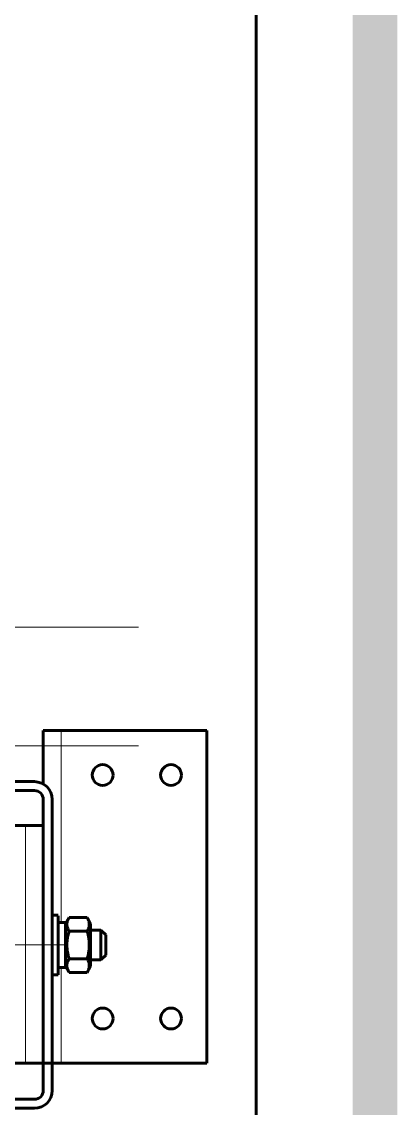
# Model space of a CAD drawing. Header units: millimetres. Extents: x 0 to 594, y 0 to 420.
# Drawn here: x 465.55 to 470.6, y 81.88 to 96.52 of the extents above; entities that cross this region are included whole.
import ezdxf

# ---------------------------------------------------------------- set-up
doc = ezdxf.new("R2010")
doc.units = ezdxf.units.MM
for name, pattern in [('K5LT_AXLED', [19.5, 15, -1.5, 1.5, -1.5]), ('K5LT_BASIC', [0]), ('K5LT_THIN', [0])]:
    doc.linetypes.add(name, pattern=pattern)
doc.layers.add('Системный слой', color=7, linetype='Continuous')

# ---------------------------------------------------------------- blocks, each defined once
blk = doc.blocks.new('U638')
at = {"layer": 'Системный слой', "color": 30, "linetype": 'K5LT_AXLED', "lineweight": 18, "true_color": 0xff8000}
for q in [(463.863, 90.622), (461.603, 88.362), (463.863, 86.102), (466.123, 88.362)]:
    blk.add_line((463.863, 88.362), q, dxfattribs=at)
blk = doc.blocks.new('U639')
at = {"layer": 'Системный слой', "color": 30, "linetype": 'K5LT_AXLED', "lineweight": 18, "true_color": 0xff8000}
for q in [(464.863, 90.622), (462.603, 88.362), (464.863, 86.102), (467.123, 88.362)]:
    blk.add_line((464.863, 88.362), q, dxfattribs=at)
blk = doc.blocks.new('U640')
at = {"layer": 'Системный слой', "color": 30, "linetype": 'K5LT_AXLED', "lineweight": 18, "true_color": 0xff8000}
for q in [(464.863, 89.022), (462.603, 86.762), (464.863, 84.502), (467.123, 86.762)]:
    blk.add_line((464.863, 86.762), q, dxfattribs=at)
blk = doc.blocks.new('U641')
at = {"layer": 'Системный слой', "color": 30, "linetype": 'K5LT_AXLED', "lineweight": 18, "true_color": 0xff8000}
for q in [(463.863, 89.022), (461.603, 86.762), (463.863, 84.502), (466.123, 86.762)]:
    blk.add_line((463.863, 86.762), q, dxfattribs=at)
blk = doc.blocks.new('U643')
at = {"layer": 'Системный слой', "color": 30, "linetype": 'K5LT_AXLED', "lineweight": 18, "true_color": 0xff8000}
for q in [(463.863, 90.574), (461.651, 88.362), (466.075, 88.362), (463.863, 84.974)]:
    blk.add_line((463.863, 88.362), q, dxfattribs=at)
blk = doc.blocks.new('U644')
at = {"layer": 'Системный слой', "color": 30, "linetype": 'K5LT_AXLED', "lineweight": 18, "true_color": 0xff8000}
for q in [(464.863, 90.574), (462.651, 88.362), (467.075, 88.362), (464.863, 84.974)]:
    blk.add_line((464.863, 88.362), q, dxfattribs=at)
blk = doc.blocks.new('U645')
at = {"layer": 'Системный слой', "color": 30, "linetype": 'K5LT_AXLED', "lineweight": 18, "true_color": 0xff8000}
for q in [(464.863, 88.974), (462.651, 86.762), (467.075, 86.762), (464.863, 84.55)]:
    blk.add_line((464.863, 86.762), q, dxfattribs=at)
blk = doc.blocks.new('U646')
at = {"layer": 'Системный слой', "color": 30, "linetype": 'K5LT_AXLED', "lineweight": 18, "true_color": 0xff8000}
for q in [(463.863, 88.974), (461.651, 86.762), (466.075, 86.762), (463.863, 84.55)]:
    blk.add_line((463.863, 86.762), q, dxfattribs=at)
blk = doc.blocks.new('U642')
at = {"layer": 'Системный слой'}
for name in ['U643', 'U644', 'U646', 'U645']:
    blk.add_blockref(name, (0, 0), dxfattribs=at)
blk = doc.blocks.new('U637')
at = {"layer": 'Системный слой'}
for name in ['U642', 'U638', 'U639', 'U641', 'U640']:
    blk.add_blockref(name, (0, 0), dxfattribs=at)
blk = doc.blocks.new('U663')
at = {"layer": 'Системный слой', "color": 5, "linetype": 'K5LT_BASIC', "lineweight": 60, "true_color": 0x0000ff}
for p, q in [((463.961, 86.28), (463.761, 86.28)), ((463.761, 86.28), (463.761, 86.16)), ((463.961, 86.28), (465.721, 86.28)), ((463.761, 86.16), (463.961, 86.16)), ((463.961, 86.16), (465.721, 86.16)), ((465.841, 86.04), (465.841, 82.12)), ((465.961, 86.04), (465.961, 82.12)), ((463.761, 82), (463.761, 81.88)), ((463.961, 82), (463.761, 82)), ((465.721, 82), (463.961, 82)), ((463.761, 81.88), (463.961, 81.88)), ((465.721, 81.88), (463.961, 81.88))]:
    blk.add_line(p, q, dxfattribs=at)
at = {"layer": 'Системный слой', "color": 30, "linetype": 'K5LT_AXLED', "lineweight": 18, "true_color": 0xff8000}
blk.add_line((466.134, 84.08), (465.288, 84.08), dxfattribs=at)
at = {"layer": 'Системный слой', "color": 5, "linetype": 'K5LT_BASIC', "lineweight": 60, "true_color": 0x0000ff}
for centre, radius, start, end in [((465.721, 86.04), 0.24, 0, 90), ((465.721, 86.04), 0.12, 0, 90), ((465.721, 82.12), 0.12, 270, 0), ((465.721, 82.12), 0.24, 270, 0)]:
    blk.add_arc(centre, radius, start, end, dxfattribs=at)

msp = doc.modelspace()

# ---------------------------------------------------------------- linework, layer by layer
at = {"layer": 'Системный слой', "color": 5, "linetype": 'K5LT_BASIC', "lineweight": 60, "true_color": 0x0000ff}
for p, q in [((468.7026, 167.92119), (468.7026, 77.43038)), ((465.8394, 86.96911), (466.0794, 86.96911)), ((465.8394, 86.96911), (466.0794, 86.96911)), ((465.8394, 86.24824), (465.8394, 86.96911)), ((465.8394, 86.24824), (465.8394, 86.96911)), ((466.0794, 86.96911), (468.0394, 86.96911)), ((466.0794, 86.96911), (468.0394, 86.96911)), ((468.0394, 86.96911), (468.0394, 82.48911)), ((468.0394, 86.96911), (468.0394, 82.48911)), ((465.8394, 82.48911), (465.8394, 86.05876)), ((465.8394, 82.48911), (465.8394, 86.05876)), ((463.4394, 85.68911), (465.5994, 85.68911)), ((465.5994, 85.68911), (465.8394, 85.68911)), ((465.8394, 85.68911), (465.8394, 82.48911)), ((465.8394, 85.68911), (465.8394, 82.48911)), ((465.96095, 84.47951), (466.04095, 84.47951)), ((466.04095, 84.47093), (466.04095, 83.67951)), ((466.04095, 84.38351), (466.14095, 84.38351)), ((466.14095, 84.36951), (466.18685, 84.44901)), ((466.14095, 84.38351), (466.14095, 83.77551)), ((466.18685, 84.44901), (466.43105, 84.44901)), ((466.43105, 84.44901), (466.47695, 84.36951)), ((466.47695, 83.78951), (466.47695, 84.36951)), ((466.18685, 84.26426), (466.43105, 84.26426)), ((466.47695, 84.27951), (466.61695, 84.27951)), ((466.61695, 84.27951), (466.61695, 83.87951)), ((466.61695, 84.27951), (466.68095, 84.21551)), ((466.68095, 84.21551), (466.68095, 83.94351)), ((466.18685, 83.89476), (466.43105, 83.89476)), ((466.61695, 83.87951), (466.68095, 83.94351)), ((466.04095, 83.77551), (466.14095, 83.77551)), ((466.14095, 83.78951), (466.18685, 83.71)), ((466.43105, 83.71), (466.47695, 83.78951)), ((466.47695, 83.87951), (466.61695, 83.87951)), ((465.96095, 83.67951), (466.04095, 83.67951)), ((466.18685, 83.71), (466.43105, 83.71)), ((465.5994, 82.48911), (463.4394, 82.48911)), ((465.8394, 82.48911), (465.5994, 82.48911)), ((466.0794, 82.48911), (465.8394, 82.48911)), ((466.0794, 82.48911), (465.8394, 82.48911)), ((468.0394, 82.48911), (466.0794, 82.48911)), ((468.0394, 82.48911), (466.0794, 82.48911))]:
    msp.add_line(p, q, dxfattribs=at)
at = {"layer": 'Системный слой', "color": 7, "linetype": 'K5LT_THIN', "lineweight": 18}
for p, q in [((466.0794, 86.96911), (466.0794, 84.38351)), ((466.0794, 86.96911), (466.0794, 84.38351)), ((465.5994, 82.48911), (465.5994, 85.68911)), ((466.0794, 83.77551), (466.0794, 82.48911)), ((466.0794, 83.77551), (466.0794, 82.48911))]:
    msp.add_line(p, q, dxfattribs=at)
at = {"layer": 'Системный слой', "color": 5, "linetype": 'K5LT_BASIC', "true_color": 0x0000ff, "const_width": 0.6}
msp.add_lwpolyline([(470.3026, 77.43038), (470.3026, 169.01944)], dxfattribs=at)
at = {"layer": 'Системный слой', "color": 5, "linetype": 'K5LT_BASIC', "lineweight": 60, "true_color": 0x0000ff}
for centre in [(466.6394, 86.36911), (466.6394, 86.36911), (467.5594, 86.36911), (467.5594, 86.36911), (466.6394, 83.08911), (466.6394, 83.08911), (467.5594, 83.08911), (467.5594, 83.08911)]:
    msp.add_circle(centre, 0.14, dxfattribs=at)
for points in [[(466.18685, 84.44901), (466.18085, 84.43862), (466.17291, 84.42291), (466.16568, 84.40306), (466.16212, 84.39012), (466.15995, 84.37908), (466.15865, 84.36849), (466.15814, 84.358), (466.15845, 84.34729), (466.15959, 84.33651), (466.16187, 84.32402), (466.16618, 84.30824), (466.17422, 84.28765), (466.18208, 84.27253), (466.18685, 84.26426)], [(466.43105, 84.26426), (466.43705, 84.27466), (466.44499, 84.29037), (466.45222, 84.31022), (466.45578, 84.32315), (466.45795, 84.3342), (466.45925, 84.34479), (466.45976, 84.35527), (466.45946, 84.36598), (466.45831, 84.37677), (466.45603, 84.38926), (466.45172, 84.40504), (466.44368, 84.42562), (466.43582, 84.44075), (466.43105, 84.44901)], [(466.18685, 84.26426), (466.18085, 84.24347), (466.17291, 84.21205), (466.16568, 84.17235), (466.16212, 84.14648), (466.15995, 84.12438), (466.15865, 84.1032), (466.15814, 84.08224), (466.15845, 84.06081), (466.15959, 84.03925), (466.16187, 84.01427), (466.16618, 83.98271), (466.17422, 83.94153), (466.18208, 83.91129), (466.18685, 83.89476)], [(466.43105, 83.89476), (466.43705, 83.91555), (466.44499, 83.94697), (466.45222, 83.98667), (466.45578, 84.01254), (466.45795, 84.03463), (466.45925, 84.05581), (466.45976, 84.07678), (466.45946, 84.0982), (466.45831, 84.11977), (466.45603, 84.14475), (466.45172, 84.17631), (466.44368, 84.21748), (466.43582, 84.24773), (466.43105, 84.26426)], [(466.18685, 83.89476), (466.18085, 83.88436), (466.17291, 83.86865), (466.16568, 83.8488), (466.16212, 83.83586), (466.15995, 83.82482), (466.15865, 83.81423), (466.15814, 83.80375), (466.15845, 83.79303), (466.15959, 83.78225), (466.16187, 83.76976), (466.16618, 83.75398), (466.17422, 83.73339), (466.18208, 83.71827), (466.18685, 83.71)], [(466.43105, 83.71), (466.43705, 83.7204), (466.44499, 83.73611), (466.45222, 83.75596), (466.45578, 83.7689), (466.45795, 83.77994), (466.45925, 83.79053), (466.45976, 83.80101), (466.45946, 83.81173), (466.45831, 83.82251), (466.45603, 83.835), (466.45172, 83.85078), (466.44368, 83.87137), (466.43582, 83.88649), (466.43105, 83.89476)]]:
    msp.add_open_spline(points, degree=3, knots=[0, 0, 0, 0, 2.59801481, 3.88110665, 4.83960095, 5.73074982, 6.54245647, 7.38359835, 8.24526286, 9.11284516, 9.97477882, 11.25399798, 12.9317507, 15, 15, 15, 15], dxfattribs=at)

# ---------------------------------------------------------------- block references
at = {"layer": 'Системный слой'}
for name in ['U637', 'U663']:
    msp.add_blockref(name, (0, 0), dxfattribs=at)

doc.saveas('drawing.dxf')
